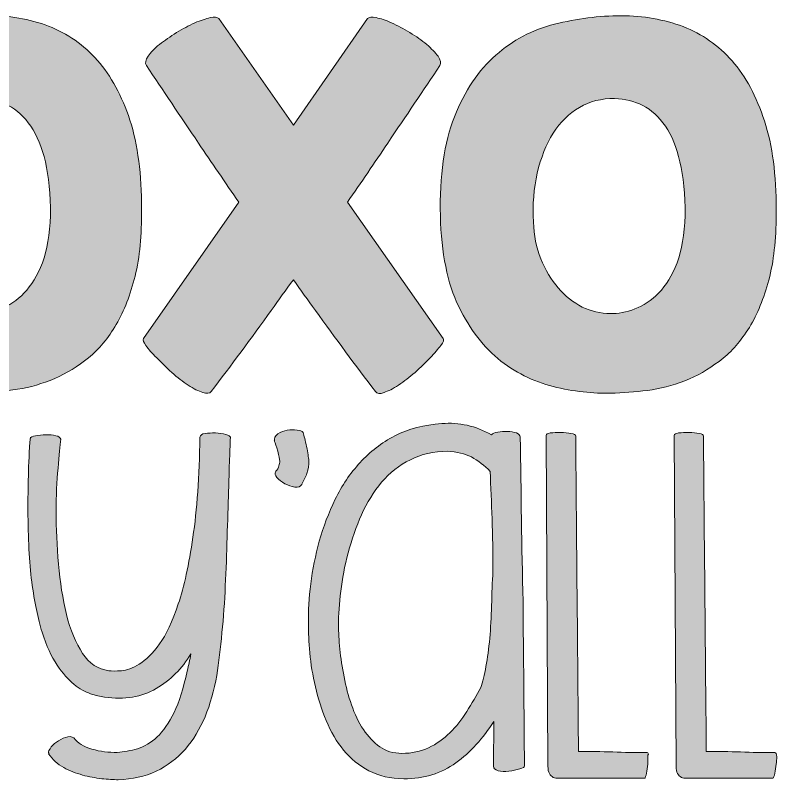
# Model space of a CAD drawing. Header units: inches. Extents: x 1.12 to 4.88, y 1.87 to 4.13.
# Drawn here: x 2.624 to 4.875, y 1.871 to 4.131 of the extents above; entities that cross this region are included whole.
import ezdxf

# ---------------------------------------------------------------- set-up
doc = ezdxf.new("R2010")
doc.units = ezdxf.units.IN
doc.header["$MEASUREMENT"] = 0
doc.layers.add('Calque 1', color=7, linetype='Continuous')

# ---------------------------------------------------------------- blocks, each defined once
blk = doc.blocks.new('block 3')
at = {"layer": 'Calque 1', "true_color": 0xc42127}
h = blk.add_hatch(color=242, dxfattribs=at)
h.dxf.hatch_style = 2
edge = h.paths.add_edge_path()
edge.add_spline(control_points=[(1.7292, 3.5778), (1.7694, 3.6361), (1.8097, 3.6944), (1.8486, 3.7528), (1.9028, 3.8333), (1.9542, 3.9097), (2.0028, 3.9819), (2.0069, 3.9889), (2.0042, 3.9986), (1.9972, 4.0097), (1.9889, 4.0208), (1.9778, 4.0319), (1.9639, 4.0444), (1.9486, 4.0569), (1.9333, 4.0681), (1.9139, 4.0792), (1.8958, 4.0903), (1.8778, 4.1), (1.8597, 4.1083), (1.8417, 4.1167), (1.8278, 4.1208), (1.8139, 4.1236), (1.8014, 4.1264), (1.7931, 4.125), (1.7889, 4.1208), (1.7889, 4.1208), (1.5694, 3.8056), (1.5694, 3.8056), (1.5694, 3.8056), (1.3486, 4.1208), (1.3486, 4.1208), (1.3444, 4.125), (1.3361, 4.1264), (1.3236, 4.1236), (1.3111, 4.1208), (1.2958, 4.1153), (1.2778, 4.1083), (1.2597, 4.1), (1.2431, 4.0903), (1.2236, 4.0792), (1.2056, 4.0681), (1.1889, 4.0556), (1.1736, 4.0444), (1.1583, 4.0319), (1.1472, 4.0208), (1.1403, 4.0097), (1.1319, 3.9986), (1.1306, 3.9889), (1.1347, 3.9819), (1.1833, 3.9097), (1.2347, 3.8333), (1.2889, 3.7528), (1.3278, 3.6958), (1.3681, 3.6361), (1.4083, 3.5778), (1.4083, 3.5778), (1.1264, 3.175), (1.1264, 3.175), (1.1236, 3.1708), (1.1264, 3.1639), (1.1333, 3.1542), (1.1417, 3.1431), (1.1514, 3.1319), (1.1653, 3.1181), (1.1792, 3.1042), (1.1931, 3.0903), (1.2097, 3.075), (1.2264, 3.0597), (1.2431, 3.0472), (1.2583, 3.0375), (1.275, 3.0264), (1.2889, 3.0194), (1.3014, 3.0153), (1.3139, 3.0111), (1.3222, 3.0125), (1.3264, 3.0181), (1.3847, 3.0944), (1.4444, 3.175), (1.5042, 3.2583), (1.5264, 3.2889), (1.5472, 3.3194), (1.5694, 3.3486), (1.5903, 3.3181), (1.6125, 3.2889), (1.6347, 3.2583), (1.6944, 3.175), (1.7528, 3.0958), (1.8125, 3.0181), (1.8167, 3.0111), (1.825, 3.0111), (1.8375, 3.0153), (1.85, 3.0194), (1.8639, 3.0264), (1.8806, 3.0375), (1.8972, 3.0486), (1.9125, 3.0611), (1.9292, 3.075), (1.9458, 3.0903), (1.9611, 3.1042), (1.9736, 3.1181), (1.9875, 3.1319), (1.9972, 3.1444), (2.0056, 3.1542), (2.0139, 3.1653), (2.0153, 3.1722), (2.0125, 3.175), (2.0125, 3.175), (1.7292, 3.5778), (1.7292, 3.5778)], knot_values=[0, 0, 0, 0, 1, 1, 1, 2, 2, 2, 3, 3, 3, 4, 4, 4, 5, 5, 5, 6, 6, 6, 7, 7, 7, 8, 8, 8, 9, 9, 9, 10, 10, 10, 11, 11, 11, 12, 12, 12, 13, 13, 13, 14, 14, 14, 15, 15, 15, 16, 16, 16, 17, 17, 17, 18, 18, 18, 19, 19, 19, 20, 20, 20, 21, 21, 21, 22, 22, 22, 23, 23, 23, 24, 24, 24, 25, 25, 25, 26, 26, 26, 27, 27, 27, 28, 28, 28, 29, 29, 29, 30, 30, 30, 31, 31, 31, 32, 32, 32, 33, 33, 33, 34, 34, 34, 35, 35, 35, 36, 36, 36, 36], degree=3, periodic=1)
at = {"layer": 'Calque 1', "true_color": 0xffffff}
h = blk.add_hatch(color=7, dxfattribs=at)
h.dxf.hatch_style = 2
edge = h.paths.add_edge_path()
edge.add_spline(control_points=[(2.8667, 3.9972), (2.8264, 4.0431), (2.7778, 4.0764), (2.7222, 4.0986), (2.6653, 4.1194), (2.6042, 4.1306), (2.5389, 4.1306), (2.4736, 4.1306), (2.4069, 4.1222), (2.3417, 4.1056), (2.2764, 4.0889), (2.2181, 4.0583), (2.1681, 4.0139), (2.1167, 3.9694), (2.0764, 3.9083), (2.0458, 3.8319), (2.0153, 3.7556), (2.0014, 3.6569), (2.0042, 3.5389), (2.0069, 3.4292), (2.025, 3.3389), (2.0583, 3.2708), (2.0917, 3.2028), (2.1333, 3.1486), (2.1833, 3.1097), (2.2333, 3.0708), (2.2889, 3.0458), (2.3486, 3.0319), (2.4083, 3.0181), (2.4667, 3.0125), (2.5208, 3.0153), (2.5569, 3.0167), (2.5931, 3.0194), (2.6306, 3.025), (2.6681, 3.0306), (2.7042, 3.0417), (2.7403, 3.0569), (2.775, 3.0722), (2.8083, 3.0931), (2.8403, 3.1181), (2.8708, 3.1431), (2.8986, 3.1764), (2.9222, 3.2167), (2.9458, 3.2569), (2.9639, 3.3042), (2.9778, 3.3597), (2.9917, 3.4153), (2.9972, 3.4806), (2.9972, 3.5569), (2.9972, 3.6597), (2.9861, 3.7472), (2.9625, 3.8208), (2.9389, 3.8917), (2.9069, 3.9514), (2.8667, 3.9972)], knot_values=[0, 0, 0, 0, 1, 1, 1, 2, 2, 2, 3, 3, 3, 4, 4, 4, 5, 5, 5, 6, 6, 6, 7, 7, 7, 8, 8, 8, 9, 9, 9, 10, 10, 10, 11, 11, 11, 12, 12, 12, 13, 13, 13, 14, 14, 14, 15, 15, 15, 16, 16, 16, 17, 17, 17, 18, 18, 18, 18], degree=3, periodic=1)
edge = h.paths.add_edge_path()
edge.add_spline(control_points=[(2.7042, 3.3986), (2.6889, 3.3611), (2.6708, 3.3319), (2.65, 3.3097), (2.6278, 3.2875), (2.6056, 3.2722), (2.5792, 3.2625), (2.5542, 3.2528), (2.5292, 3.2486), (2.5069, 3.2486), (2.4778, 3.2486), (2.45, 3.2556), (2.4236, 3.2681), (2.3972, 3.2819), (2.3736, 3.3), (2.3528, 3.325), (2.3319, 3.3486), (2.3139, 3.3778), (2.3014, 3.4111), (2.2875, 3.4444), (2.2806, 3.4806), (2.2792, 3.5194), (2.2764, 3.5708), (2.2806, 3.6194), (2.2903, 3.6639), (2.3014, 3.7097), (2.3167, 3.7486), (2.3375, 3.7819), (2.3583, 3.8153), (2.3847, 3.8403), (2.4153, 3.8583), (2.4458, 3.8764), (2.4806, 3.8847), (2.5194, 3.8847), (2.55, 3.8833), (2.5778, 3.8764), (2.6028, 3.8639), (2.6278, 3.8514), (2.65, 3.8306), (2.6694, 3.8028), (2.6875, 3.775), (2.7028, 3.7403), (2.7125, 3.6972), (2.7222, 3.6542), (2.7278, 3.6014), (2.7278, 3.5389), (2.725, 3.4833), (2.7181, 3.4361), (2.7042, 3.3986)], knot_values=[0, 0, 0, 0, 1, 1, 1, 2, 2, 2, 3, 3, 3, 4, 4, 4, 5, 5, 5, 6, 6, 6, 7, 7, 7, 8, 8, 8, 9, 9, 9, 10, 10, 10, 11, 11, 11, 12, 12, 12, 13, 13, 13, 14, 14, 14, 15, 15, 15, 16, 16, 16, 16], degree=3, periodic=1)
at = {"layer": 'Calque 1', "true_color": 0xc42127}
h = blk.add_hatch(color=242, dxfattribs=at)
h.dxf.hatch_style = 2
edge = h.paths.add_edge_path()
edge.add_spline(control_points=[(3.6056, 3.5778), (3.6458, 3.6361), (3.6861, 3.6944), (3.725, 3.7528), (3.7792, 3.8333), (3.8306, 3.9097), (3.8792, 3.9819), (3.8833, 3.9889), (3.8806, 3.9986), (3.8736, 4.0097), (3.8653, 4.0208), (3.8542, 4.0319), (3.8403, 4.0444), (3.825, 4.0569), (3.8097, 4.0681), (3.7903, 4.0792), (3.7722, 4.0903), (3.7542, 4.1), (3.7361, 4.1083), (3.7181, 4.1167), (3.7042, 4.1208), (3.6903, 4.1236), (3.6778, 4.1264), (3.6694, 4.125), (3.6653, 4.1208), (3.6653, 4.1208), (3.4458, 3.8056), (3.4458, 3.8056), (3.4458, 3.8056), (3.225, 4.1208), (3.225, 4.1208), (3.2208, 4.125), (3.2125, 4.1264), (3.2, 4.1236), (3.1875, 4.1208), (3.1722, 4.1153), (3.1542, 4.1083), (3.1361, 4.1), (3.1194, 4.0903), (3.1, 4.0792), (3.0819, 4.0681), (3.0653, 4.0556), (3.05, 4.0444), (3.0347, 4.0319), (3.0236, 4.0208), (3.0167, 4.0097), (3.0083, 3.9986), (3.0069, 3.9889), (3.0111, 3.9819), (3.0597, 3.9097), (3.1111, 3.8333), (3.1653, 3.7528), (3.2042, 3.6958), (3.2444, 3.6361), (3.2847, 3.5778), (3.2847, 3.5778), (3.0028, 3.175), (3.0028, 3.175), (3, 3.1708), (3.0028, 3.1639), (3.0097, 3.1542), (3.0181, 3.1431), (3.0278, 3.1319), (3.0417, 3.1181), (3.0556, 3.1042), (3.0694, 3.0903), (3.0861, 3.075), (3.1028, 3.0597), (3.1194, 3.0472), (3.1347, 3.0375), (3.1514, 3.0264), (3.1653, 3.0194), (3.1778, 3.0153), (3.1903, 3.0111), (3.1986, 3.0125), (3.2028, 3.0181), (3.2611, 3.0944), (3.3208, 3.175), (3.3806, 3.2583), (3.4028, 3.2889), (3.4236, 3.3194), (3.4458, 3.3486), (3.4667, 3.3181), (3.4889, 3.2889), (3.5111, 3.2583), (3.5708, 3.175), (3.6292, 3.0958), (3.6889, 3.0181), (3.6931, 3.0111), (3.7014, 3.0111), (3.7139, 3.0153), (3.7264, 3.0194), (3.7403, 3.0264), (3.7569, 3.0375), (3.7736, 3.0486), (3.7889, 3.0611), (3.8056, 3.075), (3.8222, 3.0903), (3.8375, 3.1042), (3.85, 3.1181), (3.8639, 3.1319), (3.8736, 3.1444), (3.8819, 3.1542), (3.8903, 3.1653), (3.8917, 3.1722), (3.8889, 3.175), (3.8889, 3.175), (3.6056, 3.5778), (3.6056, 3.5778)], knot_values=[0, 0, 0, 0, 1, 1, 1, 2, 2, 2, 3, 3, 3, 4, 4, 4, 5, 5, 5, 6, 6, 6, 7, 7, 7, 8, 8, 8, 9, 9, 9, 10, 10, 10, 11, 11, 11, 12, 12, 12, 13, 13, 13, 14, 14, 14, 15, 15, 15, 16, 16, 16, 17, 17, 17, 18, 18, 18, 19, 19, 19, 20, 20, 20, 21, 21, 21, 22, 22, 22, 23, 23, 23, 24, 24, 24, 25, 25, 25, 26, 26, 26, 27, 27, 27, 28, 28, 28, 29, 29, 29, 30, 30, 30, 31, 31, 31, 32, 32, 32, 33, 33, 33, 34, 34, 34, 35, 35, 35, 36, 36, 36, 36], degree=3, periodic=1)
at = {"layer": 'Calque 1', "true_color": 0xffffff}
h = blk.add_hatch(color=7, dxfattribs=at)
h.dxf.hatch_style = 2
edge = h.paths.add_edge_path()
edge.add_spline(control_points=[(4.8389, 3.8181), (4.8153, 3.8903), (4.7833, 3.95), (4.7431, 3.9958), (4.7028, 4.0417), (4.6542, 4.075), (4.5986, 4.0972), (4.5417, 4.1181), (4.4806, 4.1292), (4.4153, 4.1292), (4.35, 4.1292), (4.2833, 4.1208), (4.2181, 4.1042), (4.1528, 4.0875), (4.0944, 4.0569), (4.0444, 4.0125), (3.9931, 3.9681), (3.9528, 3.9069), (3.9222, 3.8306), (3.8917, 3.7542), (3.8778, 3.6556), (3.8806, 3.5375), (3.8833, 3.4278), (3.9014, 3.3375), (3.9347, 3.2694), (3.9681, 3.2014), (4.0097, 3.1472), (4.0597, 3.1083), (4.1097, 3.0694), (4.1653, 3.0444), (4.225, 3.0306), (4.2847, 3.0167), (4.3431, 3.0111), (4.3972, 3.0139), (4.4333, 3.0153), (4.4694, 3.0181), (4.5069, 3.0236), (4.5444, 3.0292), (4.5806, 3.0403), (4.6167, 3.0556), (4.6514, 3.0708), (4.6847, 3.0917), (4.7167, 3.1167), (4.7472, 3.1417), (4.775, 3.175), (4.7986, 3.2153), (4.8222, 3.2556), (4.8403, 3.3028), (4.8542, 3.3583), (4.8681, 3.4139), (4.8736, 3.4792), (4.8736, 3.5556), (4.8736, 3.6583), (4.8625, 3.7458), (4.8389, 3.8181)], knot_values=[0, 0, 0, 0, 1, 1, 1, 2, 2, 2, 3, 3, 3, 4, 4, 4, 5, 5, 5, 6, 6, 6, 7, 7, 7, 8, 8, 8, 9, 9, 9, 10, 10, 10, 11, 11, 11, 12, 12, 12, 13, 13, 13, 14, 14, 14, 15, 15, 15, 16, 16, 16, 17, 17, 17, 18, 18, 18, 18], degree=3, periodic=1)
edge = h.paths.add_edge_path()
edge.add_spline(control_points=[(4.5806, 3.3986), (4.5653, 3.3611), (4.5472, 3.3319), (4.5264, 3.3097), (4.5042, 3.2875), (4.4806, 3.2722), (4.4556, 3.2625), (4.4306, 3.2528), (4.4056, 3.2486), (4.3833, 3.2486), (4.3542, 3.2486), (4.3264, 3.2556), (4.3, 3.2681), (4.2736, 3.2819), (4.25, 3.3), (4.2292, 3.325), (4.2083, 3.3486), (4.1903, 3.3778), (4.1778, 3.4111), (4.1639, 3.4444), (4.1569, 3.4806), (4.1556, 3.5194), (4.1528, 3.5708), (4.1569, 3.6194), (4.1667, 3.6639), (4.1778, 3.7097), (4.1931, 3.7486), (4.2139, 3.7819), (4.2347, 3.8153), (4.2611, 3.8403), (4.2917, 3.8583), (4.3222, 3.8764), (4.3569, 3.8847), (4.3958, 3.8847), (4.4264, 3.8833), (4.4542, 3.8764), (4.4792, 3.8639), (4.5042, 3.8514), (4.5264, 3.8306), (4.5458, 3.8028), (4.5653, 3.775), (4.5792, 3.7403), (4.5889, 3.6972), (4.5986, 3.6542), (4.6042, 3.6014), (4.6042, 3.5389), (4.6014, 3.4833), (4.5944, 3.4361), (4.5806, 3.3986)], knot_values=[0, 0, 0, 0, 1, 1, 1, 2, 2, 2, 3, 3, 3, 4, 4, 4, 5, 5, 5, 6, 6, 6, 7, 7, 7, 8, 8, 8, 9, 9, 9, 10, 10, 10, 11, 11, 11, 12, 12, 12, 13, 13, 13, 14, 14, 14, 15, 15, 15, 16, 16, 16, 16], degree=3, periodic=1)
at = {"layer": 'Calque 1', "lineweight": 0}
for points, knots in [([(1.7292, 3.5778), (1.7694, 3.6361), (1.8097, 3.6944), (1.8486, 3.7528), (1.9028, 3.8333), (1.9542, 3.9097), (2.0028, 3.9819), (2.0069, 3.9889), (2.0042, 3.9986), (1.9972, 4.0097), (1.9889, 4.0208), (1.9778, 4.0319), (1.9639, 4.0444), (1.9486, 4.0569), (1.9333, 4.0681), (1.9139, 4.0792), (1.8958, 4.0903), (1.8778, 4.1), (1.8597, 4.1083), (1.8417, 4.1167), (1.8278, 4.1208), (1.8139, 4.1236), (1.8014, 4.1264), (1.7931, 4.125), (1.7889, 4.1208), (1.7889, 4.1208), (1.5694, 3.8056), (1.5694, 3.8056), (1.5694, 3.8056), (1.3486, 4.1208), (1.3486, 4.1208), (1.3444, 4.125), (1.3361, 4.1264), (1.3236, 4.1236), (1.3111, 4.1208), (1.2958, 4.1153), (1.2778, 4.1083), (1.2597, 4.1), (1.2431, 4.0903), (1.2236, 4.0792), (1.2056, 4.0681), (1.1889, 4.0556), (1.1736, 4.0444), (1.1583, 4.0319), (1.1472, 4.0208), (1.1403, 4.0097), (1.1319, 3.9986), (1.1306, 3.9889), (1.1347, 3.9819), (1.1833, 3.9097), (1.2347, 3.8333), (1.2889, 3.7528), (1.3278, 3.6958), (1.3681, 3.6361), (1.4083, 3.5778), (1.4083, 3.5778), (1.1264, 3.175), (1.1264, 3.175), (1.1236, 3.1708), (1.1264, 3.1639), (1.1333, 3.1542), (1.1417, 3.1431), (1.1514, 3.1319), (1.1653, 3.1181), (1.1792, 3.1042), (1.1931, 3.0903), (1.2097, 3.075), (1.2264, 3.0597), (1.2431, 3.0472), (1.2583, 3.0375), (1.275, 3.0264), (1.2889, 3.0194), (1.3014, 3.0153), (1.3139, 3.0111), (1.3222, 3.0125), (1.3264, 3.0181), (1.3847, 3.0944), (1.4444, 3.175), (1.5042, 3.2583), (1.5264, 3.2889), (1.5472, 3.3194), (1.5694, 3.3486), (1.5903, 3.3181), (1.6125, 3.2889), (1.6347, 3.2583), (1.6944, 3.175), (1.7528, 3.0958), (1.8125, 3.0181), (1.8167, 3.0111), (1.825, 3.0111), (1.8375, 3.0153), (1.85, 3.0194), (1.8639, 3.0264), (1.8806, 3.0375), (1.8972, 3.0486), (1.9125, 3.0611), (1.9292, 3.075), (1.9458, 3.0903), (1.9611, 3.1042), (1.9736, 3.1181), (1.9875, 3.1319), (1.9972, 3.1444), (2.0056, 3.1542), (2.0139, 3.1653), (2.0153, 3.1722), (2.0125, 3.175), (2.0125, 3.175), (1.7292, 3.5778), (1.7292, 3.5778)], [0, 0, 0, 0, 1, 1, 1, 2, 2, 2, 3, 3, 3, 4, 4, 4, 5, 5, 5, 6, 6, 6, 7, 7, 7, 8, 8, 8, 9, 9, 9, 10, 10, 10, 11, 11, 11, 12, 12, 12, 13, 13, 13, 14, 14, 14, 15, 15, 15, 16, 16, 16, 17, 17, 17, 18, 18, 18, 19, 19, 19, 20, 20, 20, 21, 21, 21, 22, 22, 22, 23, 23, 23, 24, 24, 24, 25, 25, 25, 26, 26, 26, 27, 27, 27, 28, 28, 28, 29, 29, 29, 30, 30, 30, 31, 31, 31, 32, 32, 32, 33, 33, 33, 34, 34, 34, 35, 35, 35, 36, 36, 36, 36]), ([(2.8667, 3.9972), (2.8264, 4.0431), (2.7778, 4.0764), (2.7222, 4.0986), (2.6653, 4.1194), (2.6042, 4.1306), (2.5389, 4.1306), (2.4736, 4.1306), (2.4069, 4.1222), (2.3417, 4.1056), (2.2764, 4.0889), (2.2181, 4.0583), (2.1681, 4.0139), (2.1167, 3.9694), (2.0764, 3.9083), (2.0458, 3.8319), (2.0153, 3.7556), (2.0014, 3.6569), (2.0042, 3.5389), (2.0069, 3.4292), (2.025, 3.3389), (2.0583, 3.2708), (2.0917, 3.2028), (2.1333, 3.1486), (2.1833, 3.1097), (2.2333, 3.0708), (2.2889, 3.0458), (2.3486, 3.0319), (2.4083, 3.0181), (2.4667, 3.0125), (2.5208, 3.0153), (2.5569, 3.0167), (2.5931, 3.0194), (2.6306, 3.025), (2.6681, 3.0306), (2.7042, 3.0417), (2.7403, 3.0569), (2.775, 3.0722), (2.8083, 3.0931), (2.8403, 3.1181), (2.8708, 3.1431), (2.8986, 3.1764), (2.9222, 3.2167), (2.9458, 3.2569), (2.9639, 3.3042), (2.9778, 3.3597), (2.9917, 3.4153), (2.9972, 3.4806), (2.9972, 3.5569), (2.9972, 3.6597), (2.9861, 3.7472), (2.9625, 3.8208), (2.9389, 3.8917), (2.9069, 3.9514), (2.8667, 3.9972)], [0, 0, 0, 0, 1, 1, 1, 2, 2, 2, 3, 3, 3, 4, 4, 4, 5, 5, 5, 6, 6, 6, 7, 7, 7, 8, 8, 8, 9, 9, 9, 10, 10, 10, 11, 11, 11, 12, 12, 12, 13, 13, 13, 14, 14, 14, 15, 15, 15, 16, 16, 16, 17, 17, 17, 18, 18, 18, 18]), ([(3.6056, 3.5778), (3.6458, 3.6361), (3.6861, 3.6944), (3.725, 3.7528), (3.7792, 3.8333), (3.8306, 3.9097), (3.8792, 3.9819), (3.8833, 3.9889), (3.8806, 3.9986), (3.8736, 4.0097), (3.8653, 4.0208), (3.8542, 4.0319), (3.8403, 4.0444), (3.825, 4.0569), (3.8097, 4.0681), (3.7903, 4.0792), (3.7722, 4.0903), (3.7542, 4.1), (3.7361, 4.1083), (3.7181, 4.1167), (3.7042, 4.1208), (3.6903, 4.1236), (3.6778, 4.1264), (3.6694, 4.125), (3.6653, 4.1208), (3.6653, 4.1208), (3.4458, 3.8056), (3.4458, 3.8056), (3.4458, 3.8056), (3.225, 4.1208), (3.225, 4.1208), (3.2208, 4.125), (3.2125, 4.1264), (3.2, 4.1236), (3.1875, 4.1208), (3.1722, 4.1153), (3.1542, 4.1083), (3.1361, 4.1), (3.1194, 4.0903), (3.1, 4.0792), (3.0819, 4.0681), (3.0653, 4.0556), (3.05, 4.0444), (3.0347, 4.0319), (3.0236, 4.0208), (3.0167, 4.0097), (3.0083, 3.9986), (3.0069, 3.9889), (3.0111, 3.9819), (3.0597, 3.9097), (3.1111, 3.8333), (3.1653, 3.7528), (3.2042, 3.6958), (3.2444, 3.6361), (3.2847, 3.5778), (3.2847, 3.5778), (3.0028, 3.175), (3.0028, 3.175), (3, 3.1708), (3.0028, 3.1639), (3.0097, 3.1542), (3.0181, 3.1431), (3.0278, 3.1319), (3.0417, 3.1181), (3.0556, 3.1042), (3.0694, 3.0903), (3.0861, 3.075), (3.1028, 3.0597), (3.1194, 3.0472), (3.1347, 3.0375), (3.1514, 3.0264), (3.1653, 3.0194), (3.1778, 3.0153), (3.1903, 3.0111), (3.1986, 3.0125), (3.2028, 3.0181), (3.2611, 3.0944), (3.3208, 3.175), (3.3806, 3.2583), (3.4028, 3.2889), (3.4236, 3.3194), (3.4458, 3.3486), (3.4667, 3.3181), (3.4889, 3.2889), (3.5111, 3.2583), (3.5708, 3.175), (3.6292, 3.0958), (3.6889, 3.0181), (3.6931, 3.0111), (3.7014, 3.0111), (3.7139, 3.0153), (3.7264, 3.0194), (3.7403, 3.0264), (3.7569, 3.0375), (3.7736, 3.0486), (3.7889, 3.0611), (3.8056, 3.075), (3.8222, 3.0903), (3.8375, 3.1042), (3.85, 3.1181), (3.8639, 3.1319), (3.8736, 3.1444), (3.8819, 3.1542), (3.8903, 3.1653), (3.8917, 3.1722), (3.8889, 3.175), (3.8889, 3.175), (3.6056, 3.5778), (3.6056, 3.5778)], [0, 0, 0, 0, 1, 1, 1, 2, 2, 2, 3, 3, 3, 4, 4, 4, 5, 5, 5, 6, 6, 6, 7, 7, 7, 8, 8, 8, 9, 9, 9, 10, 10, 10, 11, 11, 11, 12, 12, 12, 13, 13, 13, 14, 14, 14, 15, 15, 15, 16, 16, 16, 17, 17, 17, 18, 18, 18, 19, 19, 19, 20, 20, 20, 21, 21, 21, 22, 22, 22, 23, 23, 23, 24, 24, 24, 25, 25, 25, 26, 26, 26, 27, 27, 27, 28, 28, 28, 29, 29, 29, 30, 30, 30, 31, 31, 31, 32, 32, 32, 33, 33, 33, 34, 34, 34, 35, 35, 35, 36, 36, 36, 36]), ([(4.8389, 3.8181), (4.8153, 3.8903), (4.7833, 3.95), (4.7431, 3.9958), (4.7028, 4.0417), (4.6542, 4.075), (4.5986, 4.0972), (4.5417, 4.1181), (4.4806, 4.1292), (4.4153, 4.1292), (4.35, 4.1292), (4.2833, 4.1208), (4.2181, 4.1042), (4.1528, 4.0875), (4.0944, 4.0569), (4.0444, 4.0125), (3.9931, 3.9681), (3.9528, 3.9069), (3.9222, 3.8306), (3.8917, 3.7542), (3.8778, 3.6556), (3.8806, 3.5375), (3.8833, 3.4278), (3.9014, 3.3375), (3.9347, 3.2694), (3.9681, 3.2014), (4.0097, 3.1472), (4.0597, 3.1083), (4.1097, 3.0694), (4.1653, 3.0444), (4.225, 3.0306), (4.2847, 3.0167), (4.3431, 3.0111), (4.3972, 3.0139), (4.4333, 3.0153), (4.4694, 3.0181), (4.5069, 3.0236), (4.5444, 3.0292), (4.5806, 3.0403), (4.6167, 3.0556), (4.6514, 3.0708), (4.6847, 3.0917), (4.7167, 3.1167), (4.7472, 3.1417), (4.775, 3.175), (4.7986, 3.2153), (4.8222, 3.2556), (4.8403, 3.3028), (4.8542, 3.3583), (4.8681, 3.4139), (4.8736, 3.4792), (4.8736, 3.5556), (4.8736, 3.6583), (4.8625, 3.7458), (4.8389, 3.8181)], [0, 0, 0, 0, 1, 1, 1, 2, 2, 2, 3, 3, 3, 4, 4, 4, 5, 5, 5, 6, 6, 6, 7, 7, 7, 8, 8, 8, 9, 9, 9, 10, 10, 10, 11, 11, 11, 12, 12, 12, 13, 13, 13, 14, 14, 14, 15, 15, 15, 16, 16, 16, 17, 17, 17, 18, 18, 18, 18]), ([(2.7042, 3.3986), (2.6889, 3.3611), (2.6708, 3.3319), (2.65, 3.3097), (2.6278, 3.2875), (2.6056, 3.2722), (2.5792, 3.2625), (2.5542, 3.2528), (2.5292, 3.2486), (2.5069, 3.2486), (2.4778, 3.2486), (2.45, 3.2556), (2.4236, 3.2681), (2.3972, 3.2819), (2.3736, 3.3), (2.3528, 3.325), (2.3319, 3.3486), (2.3139, 3.3778), (2.3014, 3.4111), (2.2875, 3.4444), (2.2806, 3.4806), (2.2792, 3.5194), (2.2764, 3.5708), (2.2806, 3.6194), (2.2903, 3.6639), (2.3014, 3.7097), (2.3167, 3.7486), (2.3375, 3.7819), (2.3583, 3.8153), (2.3847, 3.8403), (2.4153, 3.8583), (2.4458, 3.8764), (2.4806, 3.8847), (2.5194, 3.8847), (2.55, 3.8833), (2.5778, 3.8764), (2.6028, 3.8639), (2.6278, 3.8514), (2.65, 3.8306), (2.6694, 3.8028), (2.6875, 3.775), (2.7028, 3.7403), (2.7125, 3.6972), (2.7222, 3.6542), (2.7278, 3.6014), (2.7278, 3.5389), (2.725, 3.4833), (2.7181, 3.4361), (2.7042, 3.3986)], [0, 0, 0, 0, 1, 1, 1, 2, 2, 2, 3, 3, 3, 4, 4, 4, 5, 5, 5, 6, 6, 6, 7, 7, 7, 8, 8, 8, 9, 9, 9, 10, 10, 10, 11, 11, 11, 12, 12, 12, 13, 13, 13, 14, 14, 14, 15, 15, 15, 16, 16, 16, 16]), ([(4.5806, 3.3986), (4.5653, 3.3611), (4.5472, 3.3319), (4.5264, 3.3097), (4.5042, 3.2875), (4.4806, 3.2722), (4.4556, 3.2625), (4.4306, 3.2528), (4.4056, 3.2486), (4.3833, 3.2486), (4.3542, 3.2486), (4.3264, 3.2556), (4.3, 3.2681), (4.2736, 3.2819), (4.25, 3.3), (4.2292, 3.325), (4.2083, 3.3486), (4.1903, 3.3778), (4.1778, 3.4111), (4.1639, 3.4444), (4.1569, 3.4806), (4.1556, 3.5194), (4.1528, 3.5708), (4.1569, 3.6194), (4.1667, 3.6639), (4.1778, 3.7097), (4.1931, 3.7486), (4.2139, 3.7819), (4.2347, 3.8153), (4.2611, 3.8403), (4.2917, 3.8583), (4.3222, 3.8764), (4.3569, 3.8847), (4.3958, 3.8847), (4.4264, 3.8833), (4.4542, 3.8764), (4.4792, 3.8639), (4.5042, 3.8514), (4.5264, 3.8306), (4.5458, 3.8028), (4.5653, 3.775), (4.5792, 3.7403), (4.5889, 3.6972), (4.5986, 3.6542), (4.6042, 3.6014), (4.6042, 3.5389), (4.6014, 3.4833), (4.5944, 3.4361), (4.5806, 3.3986)], [0, 0, 0, 0, 1, 1, 1, 2, 2, 2, 3, 3, 3, 4, 4, 4, 5, 5, 5, 6, 6, 6, 7, 7, 7, 8, 8, 8, 9, 9, 9, 10, 10, 10, 11, 11, 11, 12, 12, 12, 13, 13, 13, 14, 14, 14, 15, 15, 15, 16, 16, 16, 16])]:
    blk.add_open_spline(points, degree=3, knots=knots, dxfattribs=at)
blk = doc.blocks.new('block 4')
at = {"layer": 'Calque 1', "true_color": 0xffffff}
h = blk.add_hatch(color=7, dxfattribs=at)
h.dxf.hatch_style = 2
edge = h.paths.add_edge_path()
edge.add_spline(control_points=[(4.1167, 2.8847), (4.1167, 2.8889), (4.1125, 2.8931), (4.1056, 2.8958), (4.0972, 2.8986), (4.0889, 2.9), (4.0792, 2.9), (4.0694, 2.9), (4.0597, 2.9), (4.05, 2.8986), (4.0403, 2.8972), (4.0347, 2.8944), (4.0319, 2.8903), (3.9847, 2.9167), (3.9361, 2.9278), (3.8847, 2.9236), (3.8319, 2.9194), (3.7861, 2.9083), (3.7458, 2.8875), (3.7069, 2.8667), (3.6722, 2.8403), (3.6431, 2.8083), (3.6139, 2.7764), (3.5889, 2.7403), (3.5694, 2.7), (3.55, 2.6597), (3.5347, 2.6181), (3.5222, 2.5764), (3.5111, 2.5347), (3.5028, 2.4917), (3.4972, 2.45), (3.4917, 2.4083), (3.4903, 2.3694), (3.4903, 2.3333), (3.4903, 2.3069), (3.4917, 2.2778), (3.4944, 2.2458), (3.4972, 2.2125), (3.5028, 2.1792), (3.5111, 2.1458), (3.5194, 2.1111), (3.5292, 2.0778), (3.5431, 2.0458), (3.5569, 2.0125), (3.5736, 1.9833), (3.5944, 1.9583), (3.6153, 1.9333), (3.6403, 1.9125), (3.6694, 1.8972), (3.6986, 1.8819), (3.7333, 1.8736), (3.7722, 1.8736), (3.8319, 1.8736), (3.8833, 1.8889), (3.9264, 1.9208), (3.9694, 1.9514), (4.0069, 1.9931), (4.0389, 2.0431), (4.0389, 2.0431), (4.0375, 1.9111), (4.0375, 1.9111), (4.0375, 1.9042), (4.0417, 1.9), (4.0514, 1.8972), (4.0611, 1.8944), (4.0708, 1.8944), (4.0833, 1.8958), (4.0944, 1.8972), (4.1056, 1.9), (4.1153, 1.9028), (4.125, 1.9056), (4.1292, 1.9083), (4.1292, 1.9111), (4.1278, 2.0736), (4.1264, 2.2361), (4.125, 2.3986), (4.1208, 2.5583), (4.1194, 2.7208), (4.1167, 2.8847)], knot_values=[0, 0, 0, 0, 1, 1, 1, 2, 2, 2, 3, 3, 3, 4, 4, 4, 5, 5, 5, 6, 6, 6, 7, 7, 7, 8, 8, 8, 9, 9, 9, 10, 10, 10, 11, 11, 11, 12, 12, 12, 13, 13, 13, 14, 14, 14, 15, 15, 15, 16, 16, 16, 17, 17, 17, 18, 18, 18, 19, 19, 19, 20, 20, 20, 21, 21, 21, 22, 22, 22, 23, 23, 23, 24, 24, 24, 25, 25, 25, 26, 26, 26, 26], degree=3, periodic=1)
edge = h.paths.add_edge_path()
edge.add_spline(control_points=[(4.0319, 2.3861), (4.0306, 2.3514), (4.0292, 2.3194), (4.0264, 2.2889), (4.0236, 2.2583), (4.0194, 2.2306), (4.0153, 2.2056), (4.0111, 2.1806), (4.0056, 2.1597), (4, 2.1431), (3.9875, 2.1194), (3.9736, 2.0958), (3.9583, 2.0722), (3.9431, 2.0486), (3.9278, 2.0278), (3.9083, 2.0097), (3.8903, 1.9917), (3.8694, 1.9764), (3.8458, 1.9653), (3.8222, 1.9542), (3.7958, 1.9486), (3.7667, 1.9486), (3.7417, 1.9486), (3.7194, 1.9556), (3.7014, 1.9681), (3.6833, 1.9819), (3.6667, 1.9986), (3.6528, 2.0194), (3.6389, 2.0403), (3.6264, 2.0653), (3.6181, 2.0917), (3.6083, 2.1194), (3.6014, 2.1458), (3.5958, 2.175), (3.5903, 2.2028), (3.5861, 2.2306), (3.5833, 2.2569), (3.5806, 2.2833), (3.5792, 2.3069), (3.5792, 2.3278), (3.5792, 2.3583), (3.5819, 2.3917), (3.5861, 2.4278), (3.5903, 2.4653), (3.5972, 2.5028), (3.6083, 2.5417), (3.6181, 2.5806), (3.6319, 2.6181), (3.6472, 2.6542), (3.6639, 2.6903), (3.6833, 2.7222), (3.7069, 2.75), (3.7306, 2.7778), (3.7583, 2.8), (3.7917, 2.8167), (3.8236, 2.8333), (3.8611, 2.8417), (3.9014, 2.8417), (3.9292, 2.8403), (3.9528, 2.8347), (3.9722, 2.825), (3.9917, 2.8139), (4.0111, 2.8), (4.0278, 2.7819), (4.0292, 2.7375), (4.0319, 2.6903), (4.0333, 2.6417), (4.0347, 2.5917), (4.0361, 2.5417), (4.0361, 2.4875), (4.0333, 2.4556), (4.0333, 2.4208), (4.0319, 2.3861)], knot_values=[0, 0, 0, 0, 1, 1, 1, 2, 2, 2, 3, 3, 3, 4, 4, 4, 5, 5, 5, 6, 6, 6, 7, 7, 7, 8, 8, 8, 9, 9, 9, 10, 10, 10, 11, 11, 11, 12, 12, 12, 13, 13, 13, 14, 14, 14, 15, 15, 15, 16, 16, 16, 17, 17, 17, 18, 18, 18, 19, 19, 19, 20, 20, 20, 21, 21, 21, 22, 22, 22, 23, 23, 23, 24, 24, 24, 24], degree=3, periodic=1)
h = blk.add_hatch(color=7, dxfattribs=at)
h.dxf.hatch_style = 2
edge = h.paths.add_edge_path()
edge.add_spline(control_points=[(3.2458, 2.8917), (3.2375, 2.8944), (3.2264, 2.8958), (3.2153, 2.8958), (3.2042, 2.8958), (3.1944, 2.8958), (3.1847, 2.8944), (3.175, 2.8931), (3.1708, 2.8889), (3.1694, 2.8833), (3.1681, 2.7667), (3.1611, 2.6681), (3.1486, 2.5875), (3.1375, 2.5069), (3.1222, 2.4417), (3.1056, 2.3903), (3.0889, 2.3389), (3.0694, 2.2986), (3.05, 2.2722), (3.0306, 2.2444), (3.0097, 2.225), (2.9903, 2.2125), (2.9708, 2.2), (2.9528, 2.1944), (2.9375, 2.1931), (2.9208, 2.1917), (2.9083, 2.1917), (2.9, 2.1931), (2.8681, 2.1972), (2.8417, 2.2139), (2.8222, 2.2444), (2.8028, 2.275), (2.7861, 2.3139), (2.775, 2.3597), (2.7639, 2.4056), (2.7556, 2.4556), (2.7514, 2.5083), (2.7472, 2.5625), (2.7444, 2.6139), (2.7444, 2.6639), (2.7444, 2.7097), (2.7458, 2.7528), (2.75, 2.7917), (2.7528, 2.8306), (2.7556, 2.8583), (2.7583, 2.8778), (2.7569, 2.8819), (2.7528, 2.8861), (2.7431, 2.8875), (2.7347, 2.8903), (2.725, 2.8903), (2.7139, 2.8903), (2.7028, 2.8903), (2.6931, 2.8889), (2.6833, 2.8875), (2.6736, 2.8861), (2.6694, 2.8833), (2.6681, 2.8792), (2.6681, 2.8792), (2.6681, 2.8833), (2.6681, 2.8833), (2.6653, 2.8431), (2.6625, 2.8056), (2.6625, 2.7694), (2.6611, 2.7333), (2.6611, 2.7), (2.6611, 2.6681), (2.6611, 2.5847), (2.6653, 2.5139), (2.6722, 2.4556), (2.6806, 2.3958), (2.6903, 2.3472), (2.7028, 2.3069), (2.7153, 2.2667), (2.7306, 2.2347), (2.7472, 2.2097), (2.7639, 2.1847), (2.7806, 2.1667), (2.7972, 2.1528), (2.8139, 2.1389), (2.8306, 2.1306), (2.8458, 2.125), (2.8611, 2.1194), (2.875, 2.1167), (2.8875, 2.1153), (2.9472, 2.1069), (2.9972, 2.1153), (3.0403, 2.1403), (3.0819, 2.1653), (3.1167, 2.1986), (3.1431, 2.2431), (3.1417, 2.2333), (3.1389, 2.225), (3.1375, 2.2167), (3.1361, 2.2097), (3.1347, 2.2014), (3.1319, 2.1917), (3.1208, 2.1417), (3.1083, 2.1), (3.0931, 2.0694), (3.0778, 2.0389), (3.0611, 2.0139), (3.0431, 1.9972), (3.025, 1.9806), (3.0056, 1.9681), (2.9847, 1.9625), (2.9653, 1.9569), (2.9444, 1.9528), (2.925, 1.9514), (2.9, 1.9514), (2.875, 1.9542), (2.85, 1.9611), (2.825, 1.9681), (2.8083, 1.9792), (2.7972, 1.9944), (2.7903, 1.9986), (2.7819, 2), (2.7722, 1.9958), (2.7625, 1.9931), (2.7528, 1.9875), (2.7458, 1.9819), (2.7375, 1.9764), (2.7306, 1.9694), (2.7264, 1.9625), (2.7208, 1.9556), (2.7208, 1.95), (2.7236, 1.9472), (2.7236, 1.9472), (2.7222, 1.9472), (2.7222, 1.9472), (2.7333, 1.9306), (2.7486, 1.9167), (2.7667, 1.9069), (2.7847, 1.8972), (2.8028, 1.8903), (2.8222, 1.8847), (2.8417, 1.8792), (2.8597, 1.8764), (2.8792, 1.8736), (2.8972, 1.8722), (2.9139, 1.8708), (2.9278, 1.8708), (2.9694, 1.8722), (3.0069, 1.8806), (3.0403, 1.8958), (3.0736, 1.9125), (3.1014, 1.9333), (3.1264, 1.9611), (3.15, 1.9889), (3.1694, 2.0208), (3.1847, 2.0569), (3.2, 2.0944), (3.2111, 2.1347), (3.2194, 2.1792), (3.225, 2.2181), (3.2306, 2.2597), (3.2347, 2.3056), (3.2389, 2.35), (3.2431, 2.3972), (3.2444, 2.4444), (3.2472, 2.4917), (3.2486, 2.5389), (3.25, 2.5875), (3.2514, 2.6347), (3.2528, 2.6806), (3.2542, 2.725), (3.2556, 2.7542), (3.2556, 2.7819), (3.2569, 2.8083), (3.2583, 2.8347), (3.2583, 2.8597), (3.2597, 2.8833), (3.2597, 2.8847), (3.2556, 2.8889), (3.2458, 2.8917)], knot_values=[0, 0, 0, 0, 1, 1, 1, 2, 2, 2, 3, 3, 3, 4, 4, 4, 5, 5, 5, 6, 6, 6, 7, 7, 7, 8, 8, 8, 9, 9, 9, 10, 10, 10, 11, 11, 11, 12, 12, 12, 13, 13, 13, 14, 14, 14, 15, 15, 15, 16, 16, 16, 17, 17, 17, 18, 18, 18, 19, 19, 19, 20, 20, 20, 21, 21, 21, 22, 22, 22, 23, 23, 23, 24, 24, 24, 25, 25, 25, 26, 26, 26, 27, 27, 27, 28, 28, 28, 29, 29, 29, 30, 30, 30, 31, 31, 31, 32, 32, 32, 33, 33, 33, 34, 34, 34, 35, 35, 35, 36, 36, 36, 37, 37, 37, 38, 38, 38, 39, 39, 39, 40, 40, 40, 41, 41, 41, 42, 42, 42, 43, 43, 43, 44, 44, 44, 45, 45, 45, 46, 46, 46, 47, 47, 47, 48, 48, 48, 49, 49, 49, 50, 50, 50, 51, 51, 51, 52, 52, 52, 53, 53, 53, 54, 54, 54, 55, 55, 55, 56, 56, 56, 57, 57, 57, 58, 58, 58, 58], degree=3, periodic=1)
h = blk.add_hatch(color=7, dxfattribs=at)
h.dxf.hatch_style = 2
edge = h.paths.add_edge_path()
edge.add_spline(control_points=[(3.4847, 2.8556), (3.4806, 2.8736), (3.4778, 2.8875), (3.475, 2.8972), (3.4722, 2.9014), (3.4653, 2.9028), (3.4569, 2.9042), (3.4472, 2.9056), (3.4375, 2.9056), (3.4278, 2.9042), (3.4181, 2.9028), (3.4083, 2.8986), (3.4, 2.8931), (3.3917, 2.8875), (3.3889, 2.8806), (3.3903, 2.8708), (3.3903, 2.8708), (3.3889, 2.8722), (3.3889, 2.8722), (3.3931, 2.8667), (3.3958, 2.8556), (3.4, 2.8417), (3.4028, 2.8278), (3.4056, 2.8181), (3.4056, 2.8125), (3.4056, 2.8083), (3.4042, 2.8042), (3.4028, 2.7986), (3.4014, 2.7931), (3.3986, 2.7875), (3.3931, 2.7819), (3.3931, 2.7819), (3.3944, 2.7819), (3.3944, 2.7819), (3.3903, 2.7764), (3.3917, 2.7708), (3.3972, 2.7639), (3.4028, 2.7569), (3.4111, 2.7514), (3.4208, 2.7458), (3.4306, 2.7403), (3.4403, 2.7375), (3.45, 2.7361), (3.4597, 2.7347), (3.4667, 2.7375), (3.4708, 2.7431), (3.4708, 2.7431), (3.4708, 2.7444), (3.4708, 2.7444), (3.4764, 2.7542), (3.4819, 2.7653), (3.4861, 2.7764), (3.4903, 2.7889), (3.4917, 2.8014), (3.4917, 2.8139), (3.4903, 2.8236), (3.4889, 2.8375), (3.4847, 2.8556)], knot_values=[0, 0, 0, 0, 1, 1, 1, 2, 2, 2, 3, 3, 3, 4, 4, 4, 5, 5, 5, 6, 6, 6, 7, 7, 7, 8, 8, 8, 9, 9, 9, 10, 10, 10, 11, 11, 11, 12, 12, 12, 13, 13, 13, 14, 14, 14, 15, 15, 15, 16, 16, 16, 17, 17, 17, 18, 18, 18, 19, 19, 19, 19], degree=3, periodic=1)
h = blk.add_hatch(color=7, dxfattribs=at)
h.dxf.hatch_style = 2
edge = h.paths.add_edge_path()
edge.add_spline(control_points=[(4.4917, 1.9514), (4.4569, 1.9514), (4.4236, 1.9514), (4.3903, 1.9528), (4.3569, 1.9542), (4.3222, 1.9542), (4.2889, 1.9542), (4.2875, 2.1139), (4.2861, 2.2694), (4.2847, 2.4208), (4.2833, 2.5722), (4.2819, 2.7278), (4.2806, 2.8875), (4.2806, 2.8903), (4.2764, 2.8931), (4.2667, 2.8944), (4.2583, 2.8958), (4.2472, 2.8972), (4.2361, 2.8972), (4.225, 2.8972), (4.2153, 2.8972), (4.2056, 2.8958), (4.1972, 2.8944), (4.1931, 2.8917), (4.1931, 2.8889), (4.1931, 2.8889), (4.1986, 1.9111), (4.1986, 1.9111), (4.1986, 1.9014), (4.2, 1.8944), (4.2028, 1.8889), (4.2056, 1.8833), (4.2097, 1.8806), (4.2139, 1.8778), (4.2194, 1.8764), (4.2236, 1.875), (4.2306, 1.875), (4.2361, 1.875), (4.2417, 1.875), (4.2486, 1.875), (4.2486, 1.875), (4.2528, 1.875), (4.2528, 1.875), (4.2681, 1.875), (4.2847, 1.875), (4.3056, 1.875), (4.3264, 1.875), (4.3472, 1.875), (4.3681, 1.875), (4.3889, 1.875), (4.4111, 1.875), (4.4319, 1.875), (4.4528, 1.875), (4.4708, 1.875), (4.4847, 1.875), (4.4861, 1.8764), (4.4889, 1.8819), (4.4903, 1.8903), (4.4917, 1.8986), (4.4931, 1.9069), (4.4944, 1.9167), (4.4944, 1.9264), (4.4944, 1.9347), (4.4944, 1.9431), (4.4972, 1.9472), (4.4944, 1.9514), (4.4917, 1.9514)], knot_values=[0, 0, 0, 0, 1, 1, 1, 2, 2, 2, 3, 3, 3, 4, 4, 4, 5, 5, 5, 6, 6, 6, 7, 7, 7, 8, 8, 8, 9, 9, 9, 10, 10, 10, 11, 11, 11, 12, 12, 12, 13, 13, 13, 14, 14, 14, 15, 15, 15, 16, 16, 16, 17, 17, 17, 18, 18, 18, 19, 19, 19, 20, 20, 20, 21, 21, 21, 22, 22, 22, 22], degree=3, periodic=1)
h = blk.add_hatch(color=7, dxfattribs=at)
h.dxf.hatch_style = 2
edge = h.paths.add_edge_path()
edge.add_spline(control_points=[(4.875, 1.9389), (4.875, 1.9472), (4.8722, 1.9514), (4.8694, 1.9514), (4.8347, 1.9514), (4.8014, 1.9514), (4.7681, 1.9528), (4.7347, 1.9542), (4.7, 1.9542), (4.6667, 1.9542), (4.6653, 2.1139), (4.6639, 2.2694), (4.6625, 2.4208), (4.6611, 2.5722), (4.6597, 2.7278), (4.6583, 2.8875), (4.6583, 2.8903), (4.6542, 2.8931), (4.6458, 2.8944), (4.6375, 2.8958), (4.6264, 2.8972), (4.6153, 2.8972), (4.6042, 2.8972), (4.5944, 2.8972), (4.5847, 2.8958), (4.5764, 2.8944), (4.5722, 2.8917), (4.5722, 2.8889), (4.5722, 2.8889), (4.5778, 1.9111), (4.5778, 1.9111), (4.5778, 1.9014), (4.5792, 1.8944), (4.5819, 1.8889), (4.5847, 1.8833), (4.5889, 1.8806), (4.5931, 1.8778), (4.5972, 1.8764), (4.6028, 1.875), (4.6097, 1.875), (4.6153, 1.875), (4.6208, 1.875), (4.6278, 1.875), (4.6278, 1.875), (4.6319, 1.875), (4.6319, 1.875), (4.6472, 1.875), (4.6639, 1.875), (4.6847, 1.875), (4.7056, 1.875), (4.7264, 1.875), (4.7472, 1.875), (4.7681, 1.875), (4.7903, 1.875), (4.8111, 1.875), (4.8319, 1.875), (4.85, 1.875), (4.8639, 1.875), (4.8653, 1.8764), (4.8681, 1.8819), (4.8694, 1.8903), (4.8708, 1.8986), (4.8722, 1.9069), (4.8736, 1.9167), (4.875, 1.9222), (4.875, 1.9319), (4.875, 1.9389)], knot_values=[0, 0, 0, 0, 1, 1, 1, 2, 2, 2, 3, 3, 3, 4, 4, 4, 5, 5, 5, 6, 6, 6, 7, 7, 7, 8, 8, 8, 9, 9, 9, 10, 10, 10, 11, 11, 11, 12, 12, 12, 13, 13, 13, 14, 14, 14, 15, 15, 15, 16, 16, 16, 17, 17, 17, 18, 18, 18, 19, 19, 19, 20, 20, 20, 21, 21, 21, 22, 22, 22, 22], degree=3, periodic=1)
at = {"layer": 'Calque 1', "lineweight": 0}
for points, knots in [([(4.1167, 2.8847), (4.1167, 2.8889), (4.1125, 2.8931), (4.1056, 2.8958), (4.0972, 2.8986), (4.0889, 2.9), (4.0792, 2.9), (4.0694, 2.9), (4.0597, 2.9), (4.05, 2.8986), (4.0403, 2.8972), (4.0347, 2.8944), (4.0319, 2.8903), (3.9847, 2.9167), (3.9361, 2.9278), (3.8847, 2.9236), (3.8319, 2.9194), (3.7861, 2.9083), (3.7458, 2.8875), (3.7069, 2.8667), (3.6722, 2.8403), (3.6431, 2.8083), (3.6139, 2.7764), (3.5889, 2.7403), (3.5694, 2.7), (3.55, 2.6597), (3.5347, 2.6181), (3.5222, 2.5764), (3.5111, 2.5347), (3.5028, 2.4917), (3.4972, 2.45), (3.4917, 2.4083), (3.4903, 2.3694), (3.4903, 2.3333), (3.4903, 2.3069), (3.4917, 2.2778), (3.4944, 2.2458), (3.4972, 2.2125), (3.5028, 2.1792), (3.5111, 2.1458), (3.5194, 2.1111), (3.5292, 2.0778), (3.5431, 2.0458), (3.5569, 2.0125), (3.5736, 1.9833), (3.5944, 1.9583), (3.6153, 1.9333), (3.6403, 1.9125), (3.6694, 1.8972), (3.6986, 1.8819), (3.7333, 1.8736), (3.7722, 1.8736), (3.8319, 1.8736), (3.8833, 1.8889), (3.9264, 1.9208), (3.9694, 1.9514), (4.0069, 1.9931), (4.0389, 2.0431), (4.0389, 2.0431), (4.0375, 1.9111), (4.0375, 1.9111), (4.0375, 1.9042), (4.0417, 1.9), (4.0514, 1.8972), (4.0611, 1.8944), (4.0708, 1.8944), (4.0833, 1.8958), (4.0944, 1.8972), (4.1056, 1.9), (4.1153, 1.9028), (4.125, 1.9056), (4.1292, 1.9083), (4.1292, 1.9111), (4.1278, 2.0736), (4.1264, 2.2361), (4.125, 2.3986), (4.1208, 2.5583), (4.1194, 2.7208), (4.1167, 2.8847)], [0, 0, 0, 0, 1, 1, 1, 2, 2, 2, 3, 3, 3, 4, 4, 4, 5, 5, 5, 6, 6, 6, 7, 7, 7, 8, 8, 8, 9, 9, 9, 10, 10, 10, 11, 11, 11, 12, 12, 12, 13, 13, 13, 14, 14, 14, 15, 15, 15, 16, 16, 16, 17, 17, 17, 18, 18, 18, 19, 19, 19, 20, 20, 20, 21, 21, 21, 22, 22, 22, 23, 23, 23, 24, 24, 24, 25, 25, 25, 26, 26, 26, 26]), ([(3.2458, 2.8917), (3.2375, 2.8944), (3.2264, 2.8958), (3.2153, 2.8958), (3.2042, 2.8958), (3.1944, 2.8958), (3.1847, 2.8944), (3.175, 2.8931), (3.1708, 2.8889), (3.1694, 2.8833), (3.1681, 2.7667), (3.1611, 2.6681), (3.1486, 2.5875), (3.1375, 2.5069), (3.1222, 2.4417), (3.1056, 2.3903), (3.0889, 2.3389), (3.0694, 2.2986), (3.05, 2.2722), (3.0306, 2.2444), (3.0097, 2.225), (2.9903, 2.2125), (2.9708, 2.2), (2.9528, 2.1944), (2.9375, 2.1931), (2.9208, 2.1917), (2.9083, 2.1917), (2.9, 2.1931), (2.8681, 2.1972), (2.8417, 2.2139), (2.8222, 2.2444), (2.8028, 2.275), (2.7861, 2.3139), (2.775, 2.3597), (2.7639, 2.4056), (2.7556, 2.4556), (2.7514, 2.5083), (2.7472, 2.5625), (2.7444, 2.6139), (2.7444, 2.6639), (2.7444, 2.7097), (2.7458, 2.7528), (2.75, 2.7917), (2.7528, 2.8306), (2.7556, 2.8583), (2.7583, 2.8778), (2.7569, 2.8819), (2.7528, 2.8861), (2.7431, 2.8875), (2.7347, 2.8903), (2.725, 2.8903), (2.7139, 2.8903), (2.7028, 2.8903), (2.6931, 2.8889), (2.6833, 2.8875), (2.6736, 2.8861), (2.6694, 2.8833), (2.6681, 2.8792), (2.6681, 2.8792), (2.6681, 2.8833), (2.6681, 2.8833), (2.6653, 2.8431), (2.6625, 2.8056), (2.6625, 2.7694), (2.6611, 2.7333), (2.6611, 2.7), (2.6611, 2.6681), (2.6611, 2.5847), (2.6653, 2.5139), (2.6722, 2.4556), (2.6806, 2.3958), (2.6903, 2.3472), (2.7028, 2.3069), (2.7153, 2.2667), (2.7306, 2.2347), (2.7472, 2.2097), (2.7639, 2.1847), (2.7806, 2.1667), (2.7972, 2.1528), (2.8139, 2.1389), (2.8306, 2.1306), (2.8458, 2.125), (2.8611, 2.1194), (2.875, 2.1167), (2.8875, 2.1153), (2.9472, 2.1069), (2.9972, 2.1153), (3.0403, 2.1403), (3.0819, 2.1653), (3.1167, 2.1986), (3.1431, 2.2431), (3.1417, 2.2333), (3.1389, 2.225), (3.1375, 2.2167), (3.1361, 2.2097), (3.1347, 2.2014), (3.1319, 2.1917), (3.1208, 2.1417), (3.1083, 2.1), (3.0931, 2.0694), (3.0778, 2.0389), (3.0611, 2.0139), (3.0431, 1.9972), (3.025, 1.9806), (3.0056, 1.9681), (2.9847, 1.9625), (2.9653, 1.9569), (2.9444, 1.9528), (2.925, 1.9514), (2.9, 1.9514), (2.875, 1.9542), (2.85, 1.9611), (2.825, 1.9681), (2.8083, 1.9792), (2.7972, 1.9944), (2.7903, 1.9986), (2.7819, 2), (2.7722, 1.9958), (2.7625, 1.9931), (2.7528, 1.9875), (2.7458, 1.9819), (2.7375, 1.9764), (2.7306, 1.9694), (2.7264, 1.9625), (2.7208, 1.9556), (2.7208, 1.95), (2.7236, 1.9472), (2.7236, 1.9472), (2.7222, 1.9472), (2.7222, 1.9472), (2.7333, 1.9306), (2.7486, 1.9167), (2.7667, 1.9069), (2.7847, 1.8972), (2.8028, 1.8903), (2.8222, 1.8847), (2.8417, 1.8792), (2.8597, 1.8764), (2.8792, 1.8736), (2.8972, 1.8722), (2.9139, 1.8708), (2.9278, 1.8708), (2.9694, 1.8722), (3.0069, 1.8806), (3.0403, 1.8958), (3.0736, 1.9125), (3.1014, 1.9333), (3.1264, 1.9611), (3.15, 1.9889), (3.1694, 2.0208), (3.1847, 2.0569), (3.2, 2.0944), (3.2111, 2.1347), (3.2194, 2.1792), (3.225, 2.2181), (3.2306, 2.2597), (3.2347, 2.3056), (3.2389, 2.35), (3.2431, 2.3972), (3.2444, 2.4444), (3.2472, 2.4917), (3.2486, 2.5389), (3.25, 2.5875), (3.2514, 2.6347), (3.2528, 2.6806), (3.2542, 2.725), (3.2556, 2.7542), (3.2556, 2.7819), (3.2569, 2.8083), (3.2583, 2.8347), (3.2583, 2.8597), (3.2597, 2.8833), (3.2597, 2.8847), (3.2556, 2.8889), (3.2458, 2.8917)], [0, 0, 0, 0, 1, 1, 1, 2, 2, 2, 3, 3, 3, 4, 4, 4, 5, 5, 5, 6, 6, 6, 7, 7, 7, 8, 8, 8, 9, 9, 9, 10, 10, 10, 11, 11, 11, 12, 12, 12, 13, 13, 13, 14, 14, 14, 15, 15, 15, 16, 16, 16, 17, 17, 17, 18, 18, 18, 19, 19, 19, 20, 20, 20, 21, 21, 21, 22, 22, 22, 23, 23, 23, 24, 24, 24, 25, 25, 25, 26, 26, 26, 27, 27, 27, 28, 28, 28, 29, 29, 29, 30, 30, 30, 31, 31, 31, 32, 32, 32, 33, 33, 33, 34, 34, 34, 35, 35, 35, 36, 36, 36, 37, 37, 37, 38, 38, 38, 39, 39, 39, 40, 40, 40, 41, 41, 41, 42, 42, 42, 43, 43, 43, 44, 44, 44, 45, 45, 45, 46, 46, 46, 47, 47, 47, 48, 48, 48, 49, 49, 49, 50, 50, 50, 51, 51, 51, 52, 52, 52, 53, 53, 53, 54, 54, 54, 55, 55, 55, 56, 56, 56, 57, 57, 57, 58, 58, 58, 58]), ([(3.4847, 2.8556), (3.4806, 2.8736), (3.4778, 2.8875), (3.475, 2.8972), (3.4722, 2.9014), (3.4653, 2.9028), (3.4569, 2.9042), (3.4472, 2.9056), (3.4375, 2.9056), (3.4278, 2.9042), (3.4181, 2.9028), (3.4083, 2.8986), (3.4, 2.8931), (3.3917, 2.8875), (3.3889, 2.8806), (3.3903, 2.8708), (3.3903, 2.8708), (3.3889, 2.8722), (3.3889, 2.8722), (3.3931, 2.8667), (3.3958, 2.8556), (3.4, 2.8417), (3.4028, 2.8278), (3.4056, 2.8181), (3.4056, 2.8125), (3.4056, 2.8083), (3.4042, 2.8042), (3.4028, 2.7986), (3.4014, 2.7931), (3.3986, 2.7875), (3.3931, 2.7819), (3.3931, 2.7819), (3.3944, 2.7819), (3.3944, 2.7819), (3.3903, 2.7764), (3.3917, 2.7708), (3.3972, 2.7639), (3.4028, 2.7569), (3.4111, 2.7514), (3.4208, 2.7458), (3.4306, 2.7403), (3.4403, 2.7375), (3.45, 2.7361), (3.4597, 2.7347), (3.4667, 2.7375), (3.4708, 2.7431), (3.4708, 2.7431), (3.4708, 2.7444), (3.4708, 2.7444), (3.4764, 2.7542), (3.4819, 2.7653), (3.4861, 2.7764), (3.4903, 2.7889), (3.4917, 2.8014), (3.4917, 2.8139), (3.4903, 2.8236), (3.4889, 2.8375), (3.4847, 2.8556)], [0, 0, 0, 0, 1, 1, 1, 2, 2, 2, 3, 3, 3, 4, 4, 4, 5, 5, 5, 6, 6, 6, 7, 7, 7, 8, 8, 8, 9, 9, 9, 10, 10, 10, 11, 11, 11, 12, 12, 12, 13, 13, 13, 14, 14, 14, 15, 15, 15, 16, 16, 16, 17, 17, 17, 18, 18, 18, 19, 19, 19, 19]), ([(4.4917, 1.9514), (4.4569, 1.9514), (4.4236, 1.9514), (4.3903, 1.9528), (4.3569, 1.9542), (4.3222, 1.9542), (4.2889, 1.9542), (4.2875, 2.1139), (4.2861, 2.2694), (4.2847, 2.4208), (4.2833, 2.5722), (4.2819, 2.7278), (4.2806, 2.8875), (4.2806, 2.8903), (4.2764, 2.8931), (4.2667, 2.8944), (4.2583, 2.8958), (4.2472, 2.8972), (4.2361, 2.8972), (4.225, 2.8972), (4.2153, 2.8972), (4.2056, 2.8958), (4.1972, 2.8944), (4.1931, 2.8917), (4.1931, 2.8889), (4.1931, 2.8889), (4.1986, 1.9111), (4.1986, 1.9111), (4.1986, 1.9014), (4.2, 1.8944), (4.2028, 1.8889), (4.2056, 1.8833), (4.2097, 1.8806), (4.2139, 1.8778), (4.2194, 1.8764), (4.2236, 1.875), (4.2306, 1.875), (4.2361, 1.875), (4.2417, 1.875), (4.2486, 1.875), (4.2486, 1.875), (4.2528, 1.875), (4.2528, 1.875), (4.2681, 1.875), (4.2847, 1.875), (4.3056, 1.875), (4.3264, 1.875), (4.3472, 1.875), (4.3681, 1.875), (4.3889, 1.875), (4.4111, 1.875), (4.4319, 1.875), (4.4528, 1.875), (4.4708, 1.875), (4.4847, 1.875), (4.4861, 1.8764), (4.4889, 1.8819), (4.4903, 1.8903), (4.4917, 1.8986), (4.4931, 1.9069), (4.4944, 1.9167), (4.4944, 1.9264), (4.4944, 1.9347), (4.4944, 1.9431), (4.4972, 1.9472), (4.4944, 1.9514), (4.4917, 1.9514)], [0, 0, 0, 0, 1, 1, 1, 2, 2, 2, 3, 3, 3, 4, 4, 4, 5, 5, 5, 6, 6, 6, 7, 7, 7, 8, 8, 8, 9, 9, 9, 10, 10, 10, 11, 11, 11, 12, 12, 12, 13, 13, 13, 14, 14, 14, 15, 15, 15, 16, 16, 16, 17, 17, 17, 18, 18, 18, 19, 19, 19, 20, 20, 20, 21, 21, 21, 22, 22, 22, 22]), ([(4.875, 1.9389), (4.875, 1.9472), (4.8722, 1.9514), (4.8694, 1.9514), (4.8347, 1.9514), (4.8014, 1.9514), (4.7681, 1.9528), (4.7347, 1.9542), (4.7, 1.9542), (4.6667, 1.9542), (4.6653, 2.1139), (4.6639, 2.2694), (4.6625, 2.4208), (4.6611, 2.5722), (4.6597, 2.7278), (4.6583, 2.8875), (4.6583, 2.8903), (4.6542, 2.8931), (4.6458, 2.8944), (4.6375, 2.8958), (4.6264, 2.8972), (4.6153, 2.8972), (4.6042, 2.8972), (4.5944, 2.8972), (4.5847, 2.8958), (4.5764, 2.8944), (4.5722, 2.8917), (4.5722, 2.8889), (4.5722, 2.8889), (4.5778, 1.9111), (4.5778, 1.9111), (4.5778, 1.9014), (4.5792, 1.8944), (4.5819, 1.8889), (4.5847, 1.8833), (4.5889, 1.8806), (4.5931, 1.8778), (4.5972, 1.8764), (4.6028, 1.875), (4.6097, 1.875), (4.6153, 1.875), (4.6208, 1.875), (4.6278, 1.875), (4.6278, 1.875), (4.6319, 1.875), (4.6319, 1.875), (4.6472, 1.875), (4.6639, 1.875), (4.6847, 1.875), (4.7056, 1.875), (4.7264, 1.875), (4.7472, 1.875), (4.7681, 1.875), (4.7903, 1.875), (4.8111, 1.875), (4.8319, 1.875), (4.85, 1.875), (4.8639, 1.875), (4.8653, 1.8764), (4.8681, 1.8819), (4.8694, 1.8903), (4.8708, 1.8986), (4.8722, 1.9069), (4.8736, 1.9167), (4.875, 1.9222), (4.875, 1.9319), (4.875, 1.9389)], [0, 0, 0, 0, 1, 1, 1, 2, 2, 2, 3, 3, 3, 4, 4, 4, 5, 5, 5, 6, 6, 6, 7, 7, 7, 8, 8, 8, 9, 9, 9, 10, 10, 10, 11, 11, 11, 12, 12, 12, 13, 13, 13, 14, 14, 14, 15, 15, 15, 16, 16, 16, 17, 17, 17, 18, 18, 18, 19, 19, 19, 20, 20, 20, 21, 21, 21, 22, 22, 22, 22]), ([(4.0319, 2.3861), (4.0306, 2.3514), (4.0292, 2.3194), (4.0264, 2.2889), (4.0236, 2.2583), (4.0194, 2.2306), (4.0153, 2.2056), (4.0111, 2.1806), (4.0056, 2.1597), (4, 2.1431), (3.9875, 2.1194), (3.9736, 2.0958), (3.9583, 2.0722), (3.9431, 2.0486), (3.9278, 2.0278), (3.9083, 2.0097), (3.8903, 1.9917), (3.8694, 1.9764), (3.8458, 1.9653), (3.8222, 1.9542), (3.7958, 1.9486), (3.7667, 1.9486), (3.7417, 1.9486), (3.7194, 1.9556), (3.7014, 1.9681), (3.6833, 1.9819), (3.6667, 1.9986), (3.6528, 2.0194), (3.6389, 2.0403), (3.6264, 2.0653), (3.6181, 2.0917), (3.6083, 2.1194), (3.6014, 2.1458), (3.5958, 2.175), (3.5903, 2.2028), (3.5861, 2.2306), (3.5833, 2.2569), (3.5806, 2.2833), (3.5792, 2.3069), (3.5792, 2.3278), (3.5792, 2.3583), (3.5819, 2.3917), (3.5861, 2.4278), (3.5903, 2.4653), (3.5972, 2.5028), (3.6083, 2.5417), (3.6181, 2.5806), (3.6319, 2.6181), (3.6472, 2.6542), (3.6639, 2.6903), (3.6833, 2.7222), (3.7069, 2.75), (3.7306, 2.7778), (3.7583, 2.8), (3.7917, 2.8167), (3.8236, 2.8333), (3.8611, 2.8417), (3.9014, 2.8417), (3.9292, 2.8403), (3.9528, 2.8347), (3.9722, 2.825), (3.9917, 2.8139), (4.0111, 2.8), (4.0278, 2.7819), (4.0292, 2.7375), (4.0319, 2.6903), (4.0333, 2.6417), (4.0347, 2.5917), (4.0361, 2.5417), (4.0361, 2.4875), (4.0333, 2.4556), (4.0333, 2.4208), (4.0319, 2.3861)], [0, 0, 0, 0, 1, 1, 1, 2, 2, 2, 3, 3, 3, 4, 4, 4, 5, 5, 5, 6, 6, 6, 7, 7, 7, 8, 8, 8, 9, 9, 9, 10, 10, 10, 11, 11, 11, 12, 12, 12, 13, 13, 13, 14, 14, 14, 15, 15, 15, 16, 16, 16, 17, 17, 17, 18, 18, 18, 19, 19, 19, 20, 20, 20, 21, 21, 21, 22, 22, 22, 23, 23, 23, 24, 24, 24, 24])]:
    blk.add_open_spline(points, degree=3, knots=knots, dxfattribs=at)
blk = doc.blocks.new('block 2')
at = {"layer": 'Calque 1'}
for name in ['block 3', 'block 4']:
    blk.add_blockref(name, (0, 0), dxfattribs=at)

msp = doc.modelspace()

# ---------------------------------------------------------------- block references
at = {"layer": 'Calque 1'}
msp.add_blockref('block 2', (0, 0), dxfattribs=at)

doc.saveas('drawing.dxf')
